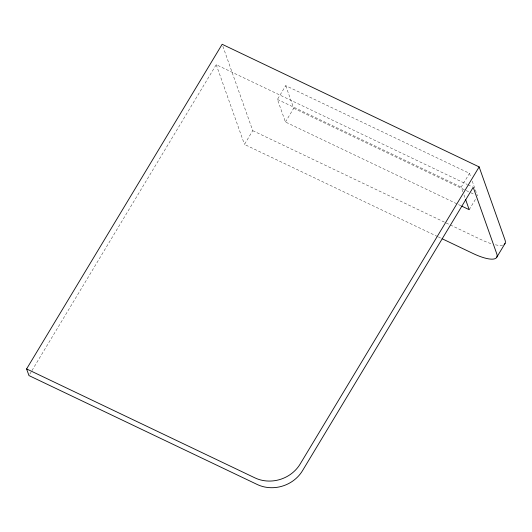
<?xml version="1.0" encoding="UTF-8"?>
<svg xmlns="http://www.w3.org/2000/svg" width="532" height="532" viewBox="0 0 532 532"><rect width="100%" height="100%" fill="white"/><g stroke="black" fill="none" stroke-linecap="round" stroke-linejoin="round"><path stroke-width="0.4" stroke-dasharray="2.66 2" d="M29.812 374.149L31.521 371.303M31.953 370.591L216.225 64.685L467.216 184.451M437.557 236.56L244.461 144.425L252.747 130.666L222.708 45.838M460.951 205.758L285.438 122.008L277.438 99.418L285.724 85.659L469.49 173.346L470.867 177.242M285.438 122.008L293.724 108.255L285.724 85.659M462.86 191.779L461.204 187.104L469.49 173.346M469.204 209.694L476.246 198.004M467.961 184.81L472.456 186.951M277.438 99.418L461.204 187.104M293.724 108.255L465.487 190.217M466.238 190.576L469.989 192.365M470.74 192.717L474.491 194.513M252.747 130.666L449.587 224.59M450.331 224.95L481.014 239.593A33.489 9.47 31.1 0 0 492.213 243.995M438.302 236.92L440.549 237.99M472.25 181.139L477.49 195.942M463.964 194.898L465.068 198.01M216.225 64.685L244.461 144.425M502.66 245.119A33.489 9.47 31.1 0 1 495.425 244.813"/><path stroke-width="0.8" d="M442.045 238.708L472.729 253.345A33.489 9.47 31.1 0 0 496.742 253.757L473.207 187.311L302.509 470.68A33.483 30.371 -19.5 0 1 257.222 484.492L28.954 375.565L26.6 368.922L222.157 44.282L479.139 166.908L505.021 240.005A33.489 9.47 31.1 0 1 504.11 244.494M479.139 166.908L300.154 464.037A33.483 30.371 -19.5 0 1 254.868 477.849L26.6 368.922M496.742 257.275L505.034 243.516M461.703 206.117L469.204 209.694L465.62 199.567"/></g></svg>
